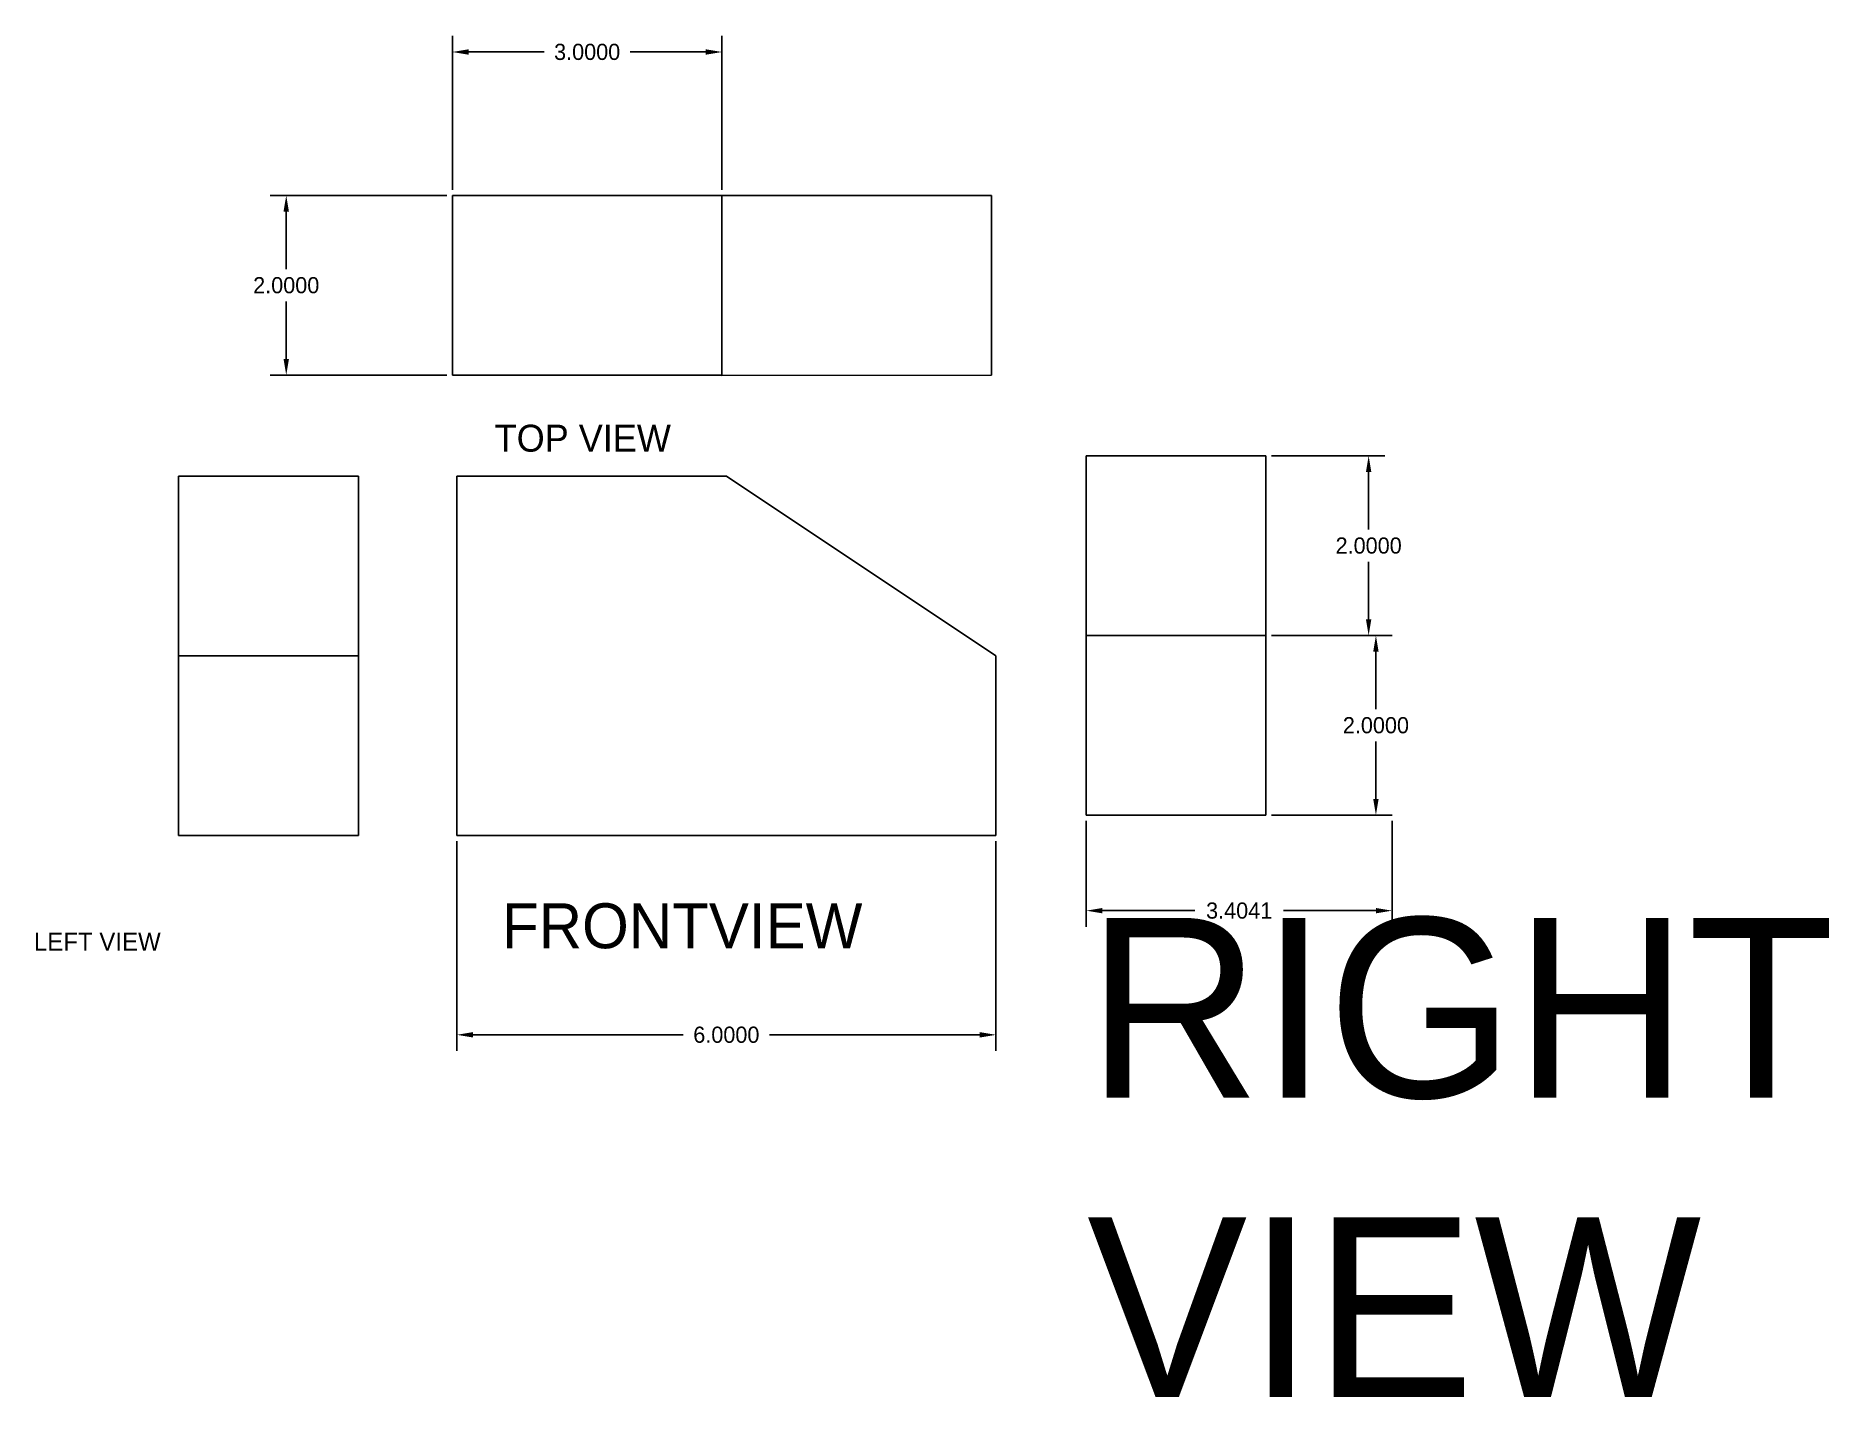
# Model space of a CAD drawing. Header units: inches. Extents: x -1.2 to 18.8, y -6.1 to 9.1.
import ezdxf

# ---------------------------------------------------------------- set-up
doc = ezdxf.new("R2010")
doc.units = ezdxf.units.IN
doc.header["$MEASUREMENT"] = 0
doc.dimstyles.get("Standard").update_dxf_attribs({"dimtxt": 0.18, "dimasz": 0.18, "dimexe": 0.18, "dimexo": 0.0625, "dimgap": 0.09, "dimtad": 0, "dimtih": 1, "dimtoh": 1, "dimdec": 4, "dimzin": 0, "dimdsep": 46, "dimtxsty": 'Standard', "dimcen": 0.09, "dimadec": 0, "dimazin": 0, "dimtfac": 1, "dimtdec": 4, "dimtofl": 0, "dimtmove": 0, "dimatfit": 3, "dimfxl": 1, "dimtolj": 1, "dimtzin": 0, "dimarcsym": 0})

# ---------------------------------------------------------------- blocks, each defined once
blk = doc.blocks.new('*D2')
at = {"color": 0, "lineweight": -2}
for p, q in [((3.483, 7.338), (3.483, 9.053)), ((6.483, 7.338), (6.483, 9.053)), ((3.663, 8.873), (4.503, 8.873)), ((6.303, 8.873), (5.463, 8.873))]:
    blk.add_line(p, q, dxfattribs=at)
at = {"color": 0}
for points in [[(3.663, 8.903), (3.663, 8.843), (3.483, 8.873)], [(6.303, 8.903), (6.303, 8.843), (6.483, 8.873)]]:
    blk.add_solid(points, dxfattribs=at)
at = {"layer": 'Defpoints', "color": 0}
for p in [(3.483, 8.873), (3.483, 7.276), (6.483, 7.276)]:
    blk.add_point(p, dxfattribs=at)
at = {"color": 0, "insert": (4.983, 8.873), "char_height": 0.18, "attachment_point": 5}
blk.add_mtext('\\A1;3.0000', dxfattribs=at)
blk = doc.blocks.new('*D3')
at = {"color": 0, "lineweight": -2}
for p, q in [((3.421, 7.276), (1.454, 7.276)), ((1.634, 7.096), (1.634, 6.456)), ((1.634, 5.456), (1.634, 6.096)), ((3.421, 5.276), (1.454, 5.276))]:
    blk.add_line(p, q, dxfattribs=at)
at = {"color": 0}
for points in [[(1.604, 7.096), (1.664, 7.096), (1.634, 7.276)], [(1.604, 5.456), (1.664, 5.456), (1.634, 5.276)]]:
    blk.add_solid(points, dxfattribs=at)
at = {"layer": 'Defpoints', "color": 0}
for p in [(1.634, 7.276), (3.483, 7.276), (3.483, 5.276)]:
    blk.add_point(p, dxfattribs=at)
at = {"color": 0, "insert": (1.634, 6.276), "char_height": 0.18, "attachment_point": 5}
blk.add_mtext('\\A1;2.0000', dxfattribs=at)
blk = doc.blocks.new('*D4')
at = {"color": 0, "lineweight": -2}
for p, q in [((12.6, 4.378), (13.86, 4.378)), ((13.68, 4.198), (13.68, 3.558)), ((13.68, 2.558), (13.68, 3.198)), ((12.6, 2.378), (13.86, 2.378))]:
    blk.add_line(p, q, dxfattribs=at)
at = {"color": 0}
for points in [[(13.65, 4.198), (13.71, 4.198), (13.68, 4.378)], [(13.65, 2.558), (13.71, 2.558), (13.68, 2.378)]]:
    blk.add_solid(points, dxfattribs=at)
at = {"layer": 'Defpoints', "color": 0}
for p in [(12.537, 4.378), (12.537, 2.378), (13.68, 2.378)]:
    blk.add_point(p, dxfattribs=at)
at = {"color": 0, "insert": (13.68, 3.378), "char_height": 0.18, "attachment_point": 5}
blk.add_mtext('\\A1;2.0000', dxfattribs=at)
blk = doc.blocks.new('*D5')
at = {"color": 0, "lineweight": -2}
for p, q in [((12.6, 2.378), (13.941, 2.378)), ((13.761, 2.198), (13.761, 1.558)), ((13.761, 0.558), (13.761, 1.198)), ((12.6, 0.378), (13.941, 0.378))]:
    blk.add_line(p, q, dxfattribs=at)
at = {"color": 0}
for points in [[(13.731, 2.198), (13.791, 2.198), (13.761, 2.378)], [(13.731, 0.558), (13.791, 0.558), (13.761, 0.378)]]:
    blk.add_solid(points, dxfattribs=at)
at = {"layer": 'Defpoints', "color": 0}
for p in [(12.537, 2.378), (13.761, 2.378), (12.537, 0.378)]:
    blk.add_point(p, dxfattribs=at)
at = {"color": 0, "insert": (13.761, 1.378), "char_height": 0.18, "attachment_point": 5}
blk.add_mtext('\\A1;2.0000', dxfattribs=at)
blk = doc.blocks.new('*D6')
at = {"color": 0, "lineweight": -2}
for p, q in [((3.532, 0.087), (3.532, -2.247)), ((9.532, 0.087), (9.532, -2.247)), ((3.712, -2.067), (6.052, -2.067)), ((9.352, -2.067), (7.012, -2.067))]:
    blk.add_line(p, q, dxfattribs=at)
at = {"color": 0}
for points in [[(3.712, -2.037), (3.712, -2.097), (3.532, -2.067)], [(9.352, -2.037), (9.352, -2.097), (9.532, -2.067)]]:
    blk.add_solid(points, dxfattribs=at)
at = {"layer": 'Defpoints', "color": 0}
for p in [(3.532, 0.15), (9.532, 0.15), (9.532, -2.067)]:
    blk.add_point(p, dxfattribs=at)
at = {"color": 0, "insert": (6.532, -2.067), "char_height": 0.18, "attachment_point": 5}
blk.add_mtext('\\A1;6.0000', dxfattribs=at)
blk = doc.blocks.new('*D7')
at = {"color": 0, "lineweight": -2}
for p, q in [((10.537, 0.315), (10.537, -0.865)), ((13.941, 0.315), (13.941, -0.865)), ((10.717, -0.685), (11.744, -0.685)), ((13.761, -0.685), (12.734, -0.685))]:
    blk.add_line(p, q, dxfattribs=at)
at = {"color": 0}
for points in [[(10.717, -0.655), (10.717, -0.715), (10.537, -0.685)], [(13.761, -0.655), (13.761, -0.715), (13.941, -0.685)]]:
    blk.add_solid(points, dxfattribs=at)
at = {"layer": 'Defpoints', "color": 0}
for p in [(10.537, 0.378), (13.941, 0.378), (13.941, -0.685)]:
    blk.add_point(p, dxfattribs=at)
at = {"color": 0, "insert": (12.239, -0.685), "char_height": 0.18, "attachment_point": 5}
blk.add_mtext('\\A1;3.4041', dxfattribs=at)

msp = doc.modelspace()

# ---------------------------------------------------------------- linework, layer by layer
for p, q in [((3.48302, 7.2758), (6.48302, 7.2758)), ((3.48302, 5.2758), (3.48302, 7.2758)), ((6.48302, 7.2758), (6.48302, 5.2758)), ((6.48302, 7.2758), (9.48302, 7.2758)), ((9.48302, 7.2758), (9.48302, 5.2758)), ((6.48302, 5.2758), (3.48302, 5.2758)), ((9.48302, 5.2758), (6.48302, 5.2734)), ((10.53708, 4.3779), (12.53708, 4.3779)), ((10.53708, 4.3779), (10.53708, 2.3779)), ((12.53708, 4.3779), (12.53708, 2.3779)), ((0.43658, 4.14997), (2.43658, 4.14997)), ((0.43658, 4.14997), (0.43658, 2.14997)), ((2.43658, 4.14997), (2.43658, 2.14997)), ((3.53189, 4.14997), (6.53189, 4.14997)), ((3.53189, 4.14997), (3.53189, 0.14997)), ((9.53189, 2.14997), (6.53189, 4.14997)), ((10.53708, 0.3779), (10.53708, 2.3779)), ((10.53708, 2.3779), (12.53708, 2.3779)), ((12.53708, 2.3779), (12.53708, 0.3779)), ((2.43658, 2.14997), (0.43658, 2.14997)), ((0.43658, 2.14997), (0.43658, 0.14997)), ((2.43658, 0.14997), (2.43658, 2.14997)), ((9.53189, 0.14997), (9.53189, 2.14997)), ((12.53708, 0.3779), (10.53708, 0.3779)), ((0.43658, 0.14997), (2.43658, 0.14997)), ((3.53189, 0.14997), (9.53189, 0.14997))]:
    msp.add_line(p, q)

# ---------------------------------------------------------------- texts
at = {"insert": (3.95349, 4.72428), "char_height": 0.3, "attachment_point": 1}
msp.add_mtext('TOP VIEW', dxfattribs=at)
at = {"attachment_point": 1}
for s, insert, char_height, width in [('FRONTVIEW', (4.03489, -0.60335), 0.5, 4.354461), ('RIGHT VIEW', (10.54623, -0.76603), 2, 2.6045375), ('LEFT VIEW', (-1.17419, -0.9287), 0.2, 4.0288939)]:
    msp.add_mtext(s, dxfattribs=dict(at, insert=insert, char_height=char_height, width=width))

# ---------------------------------------------------------------- dimensions: what is measured, and where the dimension line sits
for p1, p2, distance, picture, middle in [((6.48302, 7.2758), (3.48302, 7.2758), -1.59672, '*D2', (4.98302, 8.87252)), ((3.48302, 5.2758), (3.48302, 7.2758), 1.84919, '*D3', (1.63383, 6.2758)), ((12.53708, 4.3779), (12.53708, 2.3779), 1.14273, '*D4', (13.67981, 3.3779)), ((12.53708, 0.3779), (12.53708, 2.3779), -1.22412, '*D5', (13.7612, 1.3779)), ((10.53708, 0.3779), (13.9412, 0.3779), -1.06259, '*D7', (12.23914, -0.68469)), ((3.53189, 0.14997), (9.53189, 0.14997), -2.21741, '*D6', (6.53189, -2.06744))]:
    dim = msp.add_aligned_dim(p1=p1, p2=p2, distance=distance, dimstyle='Standard')
    dim.commit()
    dim.dimension.update_dxf_attribs({"geometry": picture, "text_midpoint": middle})

doc.saveas('drawing.dxf')
